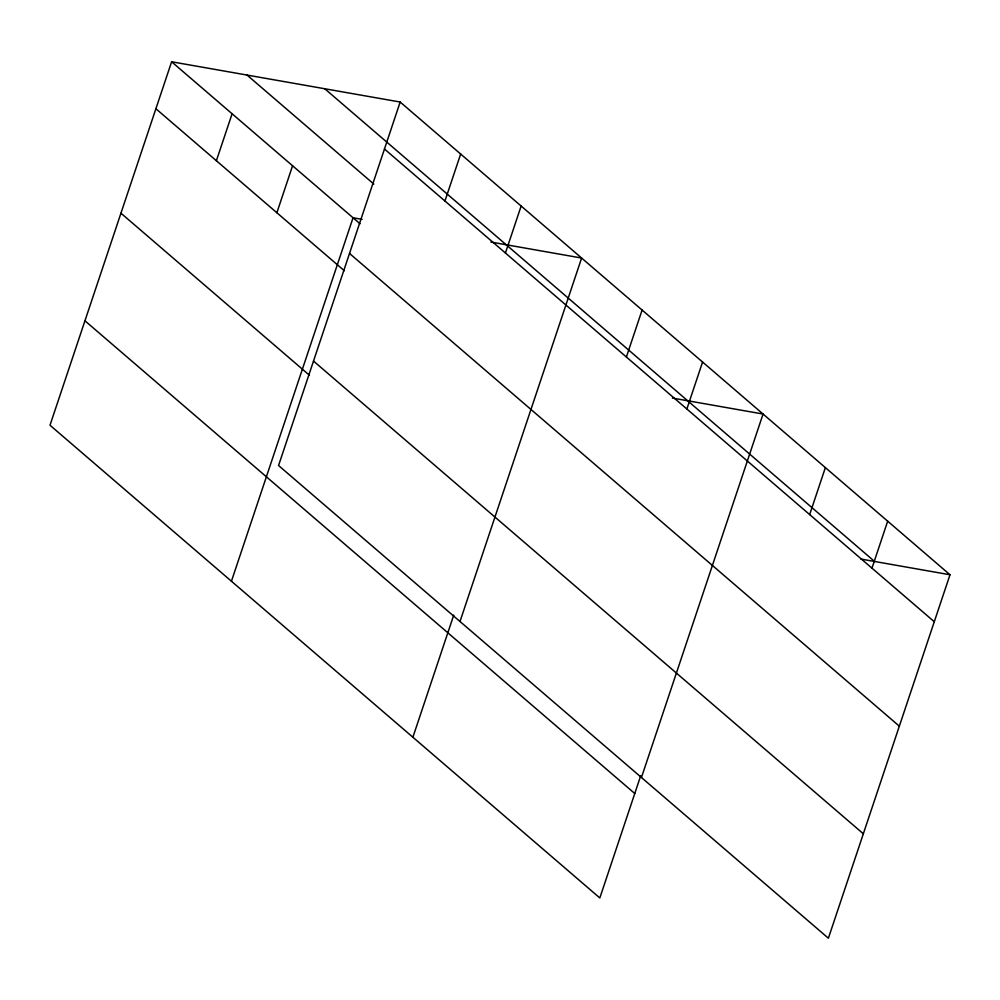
<?xml version="1.0" encoding="UTF-8"?>
<svg xmlns="http://www.w3.org/2000/svg" width="1000" height="1000" viewBox="0 0 1000 1000"><rect width="100%" height="100%" fill="white"/><g stroke="black" fill="none" stroke-linecap="round" stroke-linejoin="round"><path stroke-width="1.5" d="M400.175 102.037L278.562 465.513L828.388 938.225L950 574.763L400.175 102.037L171.612 61.775L50 425.238L599.825 897.962L640.688 775.825M216.375 160.738L232.1 113.775M276.863 212.738L292.575 165.775M231.438 581.237L353.05 217.775L362.113 219.363M444.938 201.012L460.662 154.037M505.425 253.012L521.138 206.038M412.887 737.237L453.75 615.1M460 621.512L581.625 258.038L490.95 242.062M626.388 357.013L642.1 310.038M686.862 409L702.575 362.038M641.45 777.5L763.062 414.038L672.4 398.062M809.663 514.575L825.375 467.612M871.975 568.15L887.688 521.188M860.863 559.05L950 574.763M324.75 88.75L874.575 561.475M384.462 149.012L934.287 621.725M247.037 75.062L373.812 184.062M171.612 61.775L360.037 223.775M349.513 253.45L899.338 726.175M155.9 108.737L344.325 270.738M313.512 361.062L863.337 833.787M120.95 213.188L309.375 375.188M84.95 320.8L634.763 793.512"/></g></svg>
